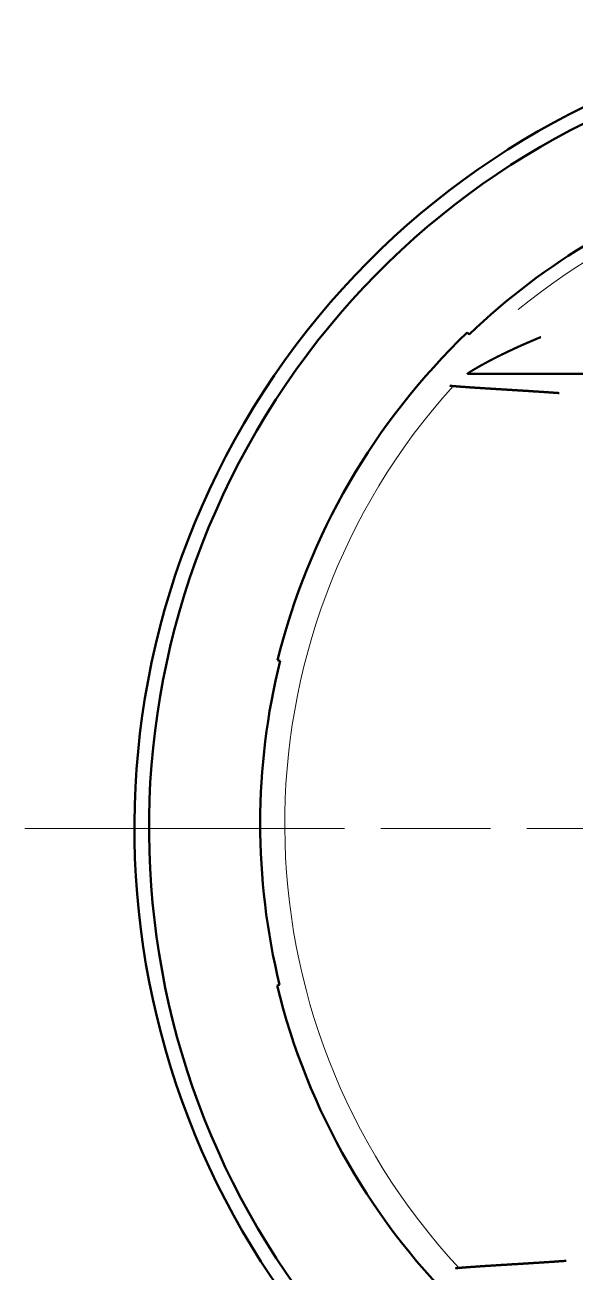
# Paper-space layout 'Layout1' of a CAD drawing. Header units: millimetres. Extents: x 0 to 420, y 0 to 297.
# Drawn here: x 137.48 to 152.55, y 229.52 to 263.67 of the extents above; entities that cross this region are included whole.
import ezdxf

# ---------------------------------------------------------------- set-up
doc = ezdxf.new("R2010")
doc.units = ezdxf.units.MM
doc.layers.add('170', color=7, linetype='Continuous', true_color=0xffffff)

psp = doc.layouts.get("Layout1")

# ---------------------------------------------------------------- linework, layer by layer
at = {"layer": '170', "color": 155, "linetype": 'Continuous', "lineweight": 50}
for p, q in [((149.595, 255.247), (149.645, 255.194)), ((144.467, 246.255), (144.396, 246.273)), ((144.383, 237.366), (144.454, 237.383))]:
    psp.add_line(p, q, dxfattribs=at)
at = {"layer": '170', "color": 5, "linetype": 'Continuous', "lineweight": 13}
for p, q in [((146.228, 241.667), (137.478, 241.667)), ((150.228, 241.667), (147.228, 241.667)), ((159.978, 241.667), (151.228, 241.667))]:
    psp.add_line(p, q, dxfattribs=at)
at = {"layer": '170', "color": 155, "linetype": 'Continuous', "lineweight": 50}
for centre, radius, start, end in [((162.478, 241.667), 22, 67.125, 232.2806), ((162.478, 241.667), 21.6, 68.3062, 231.0994), ((162.475, 241.793), 18.552, 107.3942, 133.7517), ((162.475, 241.793), 18.625, 133.7517, 166.0839), ((162.475, 241.793), 18.552, 166.0839, 193.7517), ((162.475, 241.793), 18.625, 193.7517, 226.0839)]:
    psp.add_arc(centre, radius, start, end, dxfattribs=at)
at = {"layer": '170', "color": 155, "linetype": 'Continuous', "lineweight": 13}
for radius, start, end in [(18.17, 54.5062, 129.1987), (17.88, 137.9054, 222.8385)]:
    psp.add_arc((162.475, 241.793), radius, start, end, dxfattribs=at)
at = {"layer": '170', "color": 155, "linetype": 'Continuous', "lineweight": 50}
for points, knots in [([(151.607, 255.119), (151.555, 255.098), (151.504, 255.077), (151.479, 255.066), (151.429, 255.045), (151.404, 255.035), (151.379, 255.024), (151.355, 255.014), (151.331, 255.004), (151.307, 254.993), (151.283, 254.983), (151.259, 254.973), (151.236, 254.963), (151.19, 254.943), (151.167, 254.933), (151.122, 254.913), (151.077, 254.893), (151.056, 254.883), (151.034, 254.873), (151.012, 254.864), (150.97, 254.844), (150.949, 254.835), (150.907, 254.816), (150.887, 254.806), (150.867, 254.797), (150.847, 254.788), (150.807, 254.769), (150.788, 254.76), (150.768, 254.751), (150.73, 254.733), (150.693, 254.715), (150.657, 254.698), (150.639, 254.689), (150.603, 254.672), (150.568, 254.655), (150.551, 254.647), (150.534, 254.639), (150.501, 254.622), (150.485, 254.614), (150.453, 254.598), (150.437, 254.59), (150.422, 254.583), (150.406, 254.575), (150.38, 254.561), (150.353, 254.548), (150.328, 254.535), (150.302, 254.522), (150.277, 254.509), (150.253, 254.496), (150.229, 254.484), (150.205, 254.471), (150.182, 254.459), (150.159, 254.447), (150.137, 254.435), (150.116, 254.423), (150.094, 254.412), (150.073, 254.4), (150.053, 254.389), (150.033, 254.378), (150.014, 254.368), (149.995, 254.357), (149.976, 254.347), (149.958, 254.337), (149.94, 254.327), (149.923, 254.317), (149.906, 254.308), (149.89, 254.298), (149.874, 254.289), (149.859, 254.28), (149.844, 254.272), (149.829, 254.263), (149.815, 254.255), (149.802, 254.247), (149.789, 254.239), (149.776, 254.232), (149.764, 254.225), (149.741, 254.211), (149.73, 254.204), (149.719, 254.198), (149.709, 254.192), (149.691, 254.18), (149.682, 254.175), (149.674, 254.17), (149.666, 254.165), (149.659, 254.16), (149.652, 254.156), (149.646, 254.151), (149.64, 254.148), (149.634, 254.144), (149.629, 254.141), (149.625, 254.137), (149.621, 254.134), (149.617, 254.132), (149.614, 254.129), (149.611, 254.127), (149.609, 254.125), (149.607, 254.124), (149.606, 254.122), (149.605, 254.121), (149.604, 254.12), (149.604, 254.12), (149.605, 254.119), (149.605, 254.119)], [0, 0, 0.024974, 0.049632, 0.061792, 0.085954, 0.097949, 0.109786, 0.121617, 0.133286, 0.144951, 0.156453, 0.167954, 0.179289, 0.201788, 0.212952, 0.234947, 0.256601, 0.267266, 0.277923, 0.288413, 0.309224, 0.31954, 0.339837, 0.349818, 0.35979, 0.369601, 0.38904, 0.398669, 0.408136, 0.426885, 0.445286, 0.463345, 0.472279, 0.489813, 0.507, 0.515423, 0.523837, 0.540323, 0.548399, 0.564362, 0.572249, 0.57997, 0.587684, 0.600948, 0.614166, 0.627011, 0.639805, 0.65223, 0.664597, 0.676594, 0.688537, 0.700102, 0.711615, 0.722761, 0.733833, 0.744547, 0.755184, 0.765467, 0.775669, 0.785512, 0.795278, 0.804682, 0.814, 0.822972, 0.831843, 0.840375, 0.848802, 0.856887, 0.864869, 0.87251, 0.880036, 0.887237, 0.894312, 0.901065, 0.907686, 0.913991, 0.926008, 0.931717, 0.937126, 0.942369, 0.952112, 0.956616, 0.960947, 0.964993, 0.968859, 0.972454, 0.975855, 0.979002, 0.981938, 0.984629, 0.987102, 0.989332, 0.99135, 0.993123, 0.994684, 0.996003, 0.997102, 0.997972, 0.998634, 0.999088, 0.999364, 0.999638, 1, 1]), ([(149.859, 254.119), (149.929, 254.119), (150.342, 254.119), (151.06, 254.119), (151.991, 254.119), (152.52, 254.119)], [0, 0, 0.02616, 0.181527, 0.451268, 0.801262, 1, 1]), ([(152.52, 254.119), (155.717, 254.119), (159.053, 254.119), (160.765, 254.119), (164.231, 254.119), (167.61, 254.119), (170.86, 254.119), (172.429, 254.119)], [0, 0, 0.160567, 0.328162, 0.414111, 0.588233, 0.757964, 0.921164, 1, 1]), ([(152.108, 253.588), (152.054, 253.592), (152.002, 253.596), (151.949, 253.599), (151.897, 253.603), (151.845, 253.607), (151.793, 253.61), (151.742, 253.614), (151.691, 253.617), (151.641, 253.62), (151.591, 253.624), (151.541, 253.627), (151.491, 253.63), (151.442, 253.633), (151.394, 253.636), (151.369, 253.638), (151.345, 253.64), (151.297, 253.643), (151.25, 253.646), (151.202, 253.649), (151.179, 253.65), (151.132, 253.653), (151.086, 253.656), (151.04, 253.659), (151.018, 253.66), (150.973, 253.663), (150.928, 253.666), (150.906, 253.667), (150.861, 253.67), (150.84, 253.671), (150.796, 253.674), (150.753, 253.677), (150.71, 253.679), (150.668, 253.682), (150.627, 253.684), (150.585, 253.687), (150.545, 253.689), (150.504, 253.692), (150.465, 253.694), (150.425, 253.697), (150.386, 253.699), (150.367, 253.7), (150.329, 253.703), (150.31, 253.704), (150.273, 253.706), (150.254, 253.707), (150.218, 253.71), (150.2, 253.711), (150.164, 253.713), (150.146, 253.714), (150.111, 253.716), (150.076, 253.718), (150.042, 253.721), (150.025, 253.722), (149.992, 253.724), (149.959, 253.726), (149.927, 253.728), (149.896, 253.73), (149.865, 253.732), (149.834, 253.734), (149.819, 253.735), (149.804, 253.736), (149.775, 253.738), (149.76, 253.739), (149.732, 253.741), (149.704, 253.743), (149.677, 253.744), (149.663, 253.745), (149.637, 253.747), (149.611, 253.749), (149.586, 253.751), (149.573, 253.752), (149.549, 253.753), (149.525, 253.755), (149.502, 253.757), (149.491, 253.757), (149.469, 253.759), (149.458, 253.76), (149.447, 253.761), (149.426, 253.762), (149.416, 253.763), (149.406, 253.764), (149.396, 253.764), (149.377, 253.766), (149.367, 253.767), (149.358, 253.767), (149.34, 253.769), (149.323, 253.77), (149.306, 253.771), (149.298, 253.772), (149.29, 253.773), (149.282, 253.773), (149.267, 253.774), (149.26, 253.775), (149.253, 253.776), (149.246, 253.776), (149.233, 253.777), (149.226, 253.778), (149.22, 253.778), (149.214, 253.779), (149.208, 253.779), (149.202, 253.78), (149.197, 253.78), (149.191, 253.781), (149.186, 253.781), (149.181, 253.781), (149.176, 253.782), (149.172, 253.782), (149.167, 253.783), (149.163, 253.783), (149.159, 253.783), (149.155, 253.784), (149.151, 253.784), (149.147, 253.784), (149.144, 253.785), (149.141, 253.785), (149.137, 253.785), (149.135, 253.785), (149.132, 253.786), (149.129, 253.786), (149.127, 253.786), (149.125, 253.786), (149.123, 253.786), (149.121, 253.787), (149.119, 253.787), (149.118, 253.787), (149.117, 253.787), (149.115, 253.787)], [0, 0, 0.017776, 0.035447, 0.05301, 0.070466, 0.08781, 0.10504, 0.122159, 0.139163, 0.15605, 0.172818, 0.189466, 0.205991, 0.222396, 0.238679, 0.246768, 0.254831, 0.270858, 0.286757, 0.302525, 0.310357, 0.325924, 0.341359, 0.356656, 0.364253, 0.379346, 0.394294, 0.401715, 0.416452, 0.423768, 0.438288, 0.452662, 0.466888, 0.480962, 0.494887, 0.508657, 0.522275, 0.535734, 0.549035, 0.56218, 0.575159, 0.581589, 0.594326, 0.600635, 0.613124, 0.619305, 0.631543, 0.637596, 0.649578, 0.655504, 0.667227, 0.678774, 0.690146, 0.695765, 0.706867, 0.717794, 0.728534, 0.739091, 0.749463, 0.759651, 0.764673, 0.76965, 0.779456, 0.784288, 0.793811, 0.803137, 0.812266, 0.81676, 0.825597, 0.834233, 0.84267, 0.846812, 0.854945, 0.862874, 0.870596, 0.87438, 0.881788, 0.885417, 0.888989, 0.89598, 0.899398, 0.902761, 0.906068, 0.912524, 0.915673, 0.918766, 0.924791, 0.930594, 0.936181, 0.938888, 0.941542, 0.944139, 0.949169, 0.9516, 0.953971, 0.956288, 0.960752, 0.962899, 0.964988, 0.967018, 0.968992, 0.970908, 0.972769, 0.974567, 0.97631, 0.977995, 0.97962, 0.981187, 0.982698, 0.984148, 0.985538, 0.986869, 0.988139, 0.989353, 0.990505, 0.991598, 0.992632, 0.993604, 0.994517, 0.995367, 0.996163, 0.996893, 0.997563, 0.998172, 0.998725, 0.999209, 0.999623, 1, 1]), ([(149.271, 229.628), (149.272, 229.628), (149.273, 229.628), (149.274, 229.628), (149.276, 229.629), (149.277, 229.629), (149.278, 229.629), (149.28, 229.629), (149.282, 229.629), (149.284, 229.629), (149.286, 229.629), (149.288, 229.63), (149.29, 229.63), (149.292, 229.63), (149.295, 229.63), (149.297, 229.63), (149.3, 229.631), (149.303, 229.631), (149.305, 229.631), (149.308, 229.631), (149.312, 229.632), (149.315, 229.632), (149.318, 229.632), (149.322, 229.632), (149.325, 229.633), (149.329, 229.633), (149.333, 229.633), (149.337, 229.634), (149.341, 229.634), (149.345, 229.634), (149.349, 229.635), (149.354, 229.635), (149.358, 229.636), (149.363, 229.636), (149.368, 229.636), (149.373, 229.637), (149.378, 229.637), (149.383, 229.638), (149.388, 229.638), (149.393, 229.638), (149.399, 229.639), (149.404, 229.639), (149.41, 229.64), (149.416, 229.64), (149.422, 229.641), (149.428, 229.641), (149.434, 229.642), (149.44, 229.642), (149.446, 229.643), (149.453, 229.643), (149.459, 229.644), (149.466, 229.644), (149.473, 229.645), (149.48, 229.645), (149.486, 229.646), (149.494, 229.647), (149.501, 229.647), (149.508, 229.648), (149.516, 229.648), (149.523, 229.649), (149.531, 229.649), (149.538, 229.65), (149.546, 229.651), (149.562, 229.652), (149.57, 229.652), (149.587, 229.654), (149.604, 229.655), (149.622, 229.656), (149.639, 229.658), (149.658, 229.659), (149.676, 229.66), (149.696, 229.662), (149.705, 229.662), (149.715, 229.663), (149.725, 229.664), (149.735, 229.664), (149.745, 229.665), (149.755, 229.666), (149.776, 229.667), (149.787, 229.668), (149.808, 229.669), (149.83, 229.671), (149.841, 229.672), (149.852, 229.672), (149.874, 229.674), (149.886, 229.675), (149.897, 229.676), (149.92, 229.677), (149.944, 229.679), (149.968, 229.68), (149.992, 229.682), (150.017, 229.684), (150.03, 229.684), (150.055, 229.686), (150.068, 229.687), (150.081, 229.688), (150.094, 229.689), (150.12, 229.69), (150.146, 229.692), (150.16, 229.693), (150.187, 229.695), (150.215, 229.696), (150.242, 229.698), (150.256, 229.699), (150.285, 229.701), (150.313, 229.703), (150.342, 229.704), (150.372, 229.706), (150.402, 229.708), (150.432, 229.71), (150.462, 229.712), (150.493, 229.714), (150.524, 229.716), (150.555, 229.718), (150.587, 229.719), (150.619, 229.721), (150.635, 229.722), (150.651, 229.723), (150.684, 229.725), (150.717, 229.727), (150.75, 229.73), (150.767, 229.731), (150.8, 229.733), (150.817, 229.734), (150.851, 229.736), (150.886, 229.738), (150.903, 229.739), (150.921, 229.74), (150.956, 229.742), (150.973, 229.743), (150.991, 229.744), (151.026, 229.746), (151.044, 229.748), (151.062, 229.749), (151.099, 229.751), (151.117, 229.752), (151.135, 229.753), (151.172, 229.755), (151.209, 229.758), (151.246, 229.76), (151.265, 229.761), (151.302, 229.764), (151.321, 229.765), (151.34, 229.766), (151.379, 229.768), (151.398, 229.77), (151.436, 229.772), (151.475, 229.774), (151.514, 229.777), (151.554, 229.779), (151.593, 229.782), (151.633, 229.785), (151.653, 229.786), (151.694, 229.788), (151.714, 229.79), (151.754, 229.792), (151.775, 229.794), (151.816, 229.796), (151.857, 229.799), (151.878, 229.801), (151.919, 229.803), (151.961, 229.806), (152.003, 229.809), (152.045, 229.812), (152.087, 229.815), (152.13, 229.818), (152.151, 229.819), (152.194, 229.822), (152.216, 229.824), (152.259, 229.827), (152.303, 229.83)], [0, 0, 0.000296, 0.000617, 0.000986, 0.001398, 0.001848, 0.002337, 0.002866, 0.003432, 0.00404, 0.004689, 0.005375, 0.006102, 0.006867, 0.007673, 0.008516, 0.009397, 0.010319, 0.011279, 0.012279, 0.013317, 0.014393, 0.015509, 0.016663, 0.017855, 0.019084, 0.020354, 0.021662, 0.023007, 0.02439, 0.02581, 0.027268, 0.028767, 0.0303, 0.031873, 0.033481, 0.035127, 0.036813, 0.038533, 0.040292, 0.042087, 0.04392, 0.04579, 0.047695, 0.04964, 0.05162, 0.053637, 0.055688, 0.057777, 0.059902, 0.062067, 0.064264, 0.066496, 0.068768, 0.071072, 0.073413, 0.075791, 0.078203, 0.080653, 0.083137, 0.085655, 0.088211, 0.0908, 0.096081, 0.098776, 0.104268, 0.109897, 0.115665, 0.12157, 0.127611, 0.133784, 0.140094, 0.1433, 0.146539, 0.14981, 0.153115, 0.156454, 0.159823, 0.16666, 0.170128, 0.177163, 0.184328, 0.187959, 0.191621, 0.199037, 0.202795, 0.206586, 0.214258, 0.222055, 0.229976, 0.238022, 0.24619, 0.250319, 0.258667, 0.262888, 0.267139, 0.271418, 0.28007, 0.288837, 0.293265, 0.30221, 0.31127, 0.320447, 0.325079, 0.334426, 0.343888, 0.353463, 0.363149, 0.372946, 0.382854, 0.392871, 0.402994, 0.413226, 0.423567, 0.43401, 0.444563, 0.449876, 0.455217, 0.465973, 0.476832, 0.487797, 0.493314, 0.504429, 0.510019, 0.521279, 0.532639, 0.538358, 0.544098, 0.555652, 0.561466, 0.567301, 0.579046, 0.584953, 0.590883, 0.602816, 0.608818, 0.614837, 0.626954, 0.63916, 0.651454, 0.657637, 0.670068, 0.676313, 0.682584, 0.695189, 0.701523, 0.714254, 0.727071, 0.739973, 0.75296, 0.766026, 0.779175, 0.785781, 0.799052, 0.805714, 0.819105, 0.825827, 0.839335, 0.852917, 0.859736, 0.873435, 0.887206, 0.901056, 0.914974, 0.928968, 0.943034, 0.950096, 0.964268, 0.971378, 0.985656, 1, 1])]:
    psp.add_open_spline(points, degree=1, knots=knots, dxfattribs=at)
psp.add_open_spline([(149.605, 254.119), (149.859, 254.119)], degree=1, dxfattribs=at)

doc.saveas('drawing.dxf')
